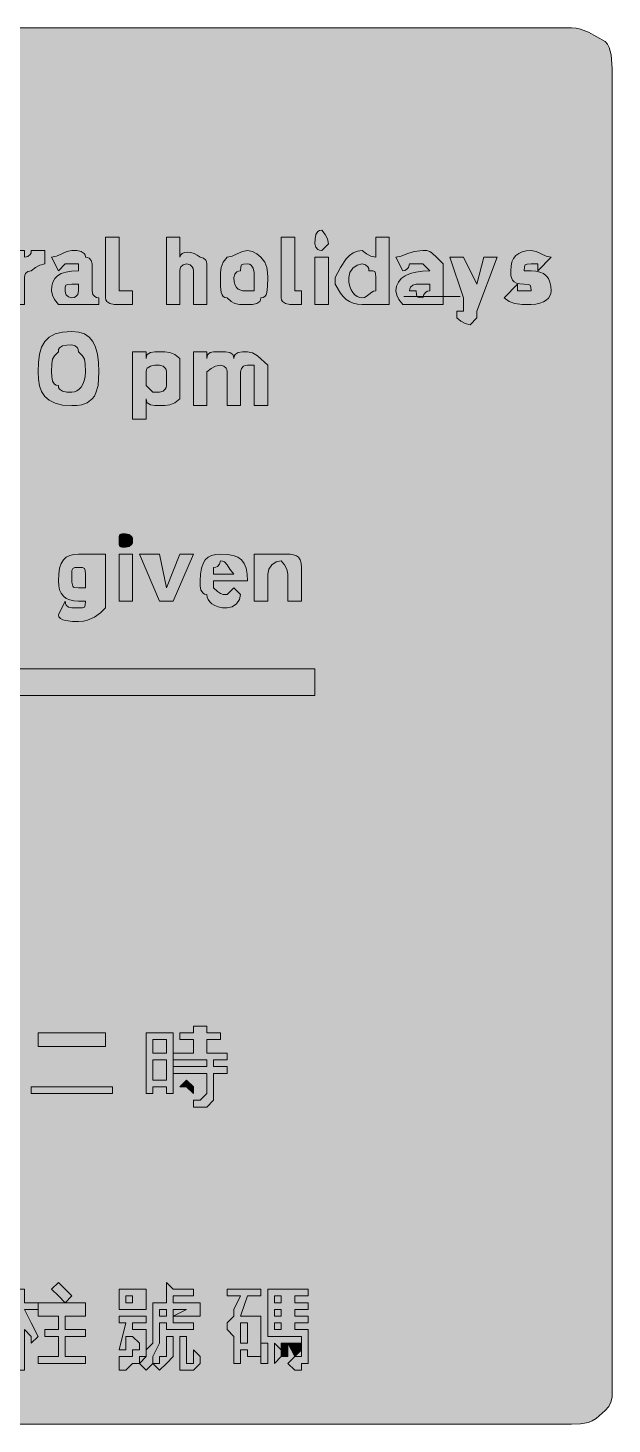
# Model space of a CAD drawing. Header units: metres. Extents: x 9 to 558, y 11 to 260.
# Drawn here: x 453.8 to 557.6, y 11.3 to 259.7 of the extents above; entities that cross this region are included whole.
import ezdxf

# ---------------------------------------------------------------- set-up
doc = ezdxf.new("R2010")
doc.units = ezdxf.units.M
for name, color, linetype, true_color in [('FILL_BLACK_000000', 7, 'Continuous', 0x000000), ('FILL_YELLOW_FFFF00', 7, 'Continuous', 0xffff00), ('STROKE_BLACK_000000', 7, 'Continuous', 0x000000)]:
    doc.layers.add(name, color=color, linetype=linetype, true_color=true_color)

msp = doc.modelspace()

# ---------------------------------------------------------------- hatches: boundary and pattern name
at = {"layer": 'FILL_BLACK_000000', "true_color": 0x000000}
h = msp.add_hatch(color=7, dxfattribs=at)
h.dxf.hatch_style = 1
h.paths.add_polyline_path([(506.01, 220.08), (505.61, 220.13), (505.32, 220.27), (504.96, 220.68), (504.81, 221.28), (504.83, 222.16), (504.96, 222.93), (505.32, 223.47), (505.61, 223.63), (506.01, 223.68), (506.61, 222.93), (507.02, 222.16), (507.21, 221.28), (506.01, 220.08)])
h = msp.add_hatch(color=7, dxfattribs=at)
h.dxf.hatch_style = 1
h.paths.add_polyline_path([(470.01, 212.88), (472.41, 212.88), (472.41, 210.48), (471.21, 210.48), (470.01, 210.48), (469.13, 210.5), (468.36, 210.63), (467.82, 210.99), (467.66, 211.28), (467.61, 211.68), (467.61, 212.88), (467.61, 222.48), (470.01, 222.48), (470.01, 212.88)])
h = msp.add_hatch(color=7, dxfattribs=at)
h.dxf.hatch_style = 1
h.paths.add_polyline_path([(480.92, 219.27), (481.2, 219.55), (481.63, 219.72), (482.16, 219.78), (482.74, 219.72), (483.34, 219.55), (483.91, 219.27), (484.41, 218.88), (485.01, 218.73), (485.42, 218.37), (485.56, 218.08), (485.61, 217.68), (485.61, 216.48), (485.61, 210.48), (483.21, 210.48), (483.21, 215.28), (483.21, 216.48), (483.16, 216.88), (483.02, 217.17), (482.61, 217.53), (482.01, 217.68), (481.41, 217.53), (481, 217.17), (480.86, 216.88), (480.81, 216.48), (480.81, 215.28), (480.81, 210.48), (478.41, 210.48), (478.41, 222.48), (480.81, 222.48), (480.81, 218.88), (480.92, 219.27)])
h = msp.add_hatch(color=7, dxfattribs=at)
h.dxf.hatch_style = 1
h.paths.add_polyline_path([(501.21, 212.88), (502.41, 212.88), (502.41, 210.48), (501.21, 210.48), (500.33, 210.5), (499.56, 210.63), (499.02, 210.99), (498.86, 211.28), (498.81, 211.68), (498.81, 212.88), (498.81, 222.48), (501.21, 222.48), (501.21, 212.88)])
h = msp.add_hatch(color=7, dxfattribs=at)
h.dxf.hatch_style = 1
h.paths.add_polyline_path([(518.01, 222.48), (518.01, 210.48), (515.61, 210.48), (513.21, 210.48), (512.36, 210.54), (511.62, 210.7), (510.95, 210.99), (510.36, 211.38), (509.82, 211.89), (509.33, 212.5), (508.41, 214.08), (508.41, 215.28), (509.33, 217.04), (510.36, 218.58), (510.95, 219.19), (511.62, 219.67), (512.36, 219.97), (513.21, 220.08), (513.96, 219.48), (514.73, 219.07), (515.61, 218.88), (515.61, 222.48), (518.01, 222.48)])
h.paths.add_polyline_path([(515.59, 215.97), (515.46, 216.33), (515.1, 216.46), (514.41, 216.48), (514.36, 216.88), (514.22, 217.17), (513.81, 217.53), (513.21, 217.68), (512.33, 217.47), (511.56, 216.93), (511.02, 216.16), (510.81, 215.28), (510.86, 214.44), (511.02, 213.7), (511.25, 213.09), (511.56, 212.58), (511.92, 212.19), (512.33, 211.9), (512.76, 211.74), (513.21, 211.68), (513.61, 211.73), (513.92, 211.87), (514.41, 212.28), (514.9, 212.69), (515.21, 212.83), (515.61, 212.88), (515.61, 215.28), (515.59, 215.97)], flags=16)
h = msp.add_hatch(color=7, dxfattribs=at)
h.dxf.hatch_style = 1
h.paths.add_polyline_path([(450.81, 220.08), (453.21, 220.08), (453.21, 218.88), (453.81, 219.03), (454.22, 219.39), (454.36, 219.68), (454.41, 220.08), (456.81, 220.08), (456.81, 217.68), (455.93, 217.49), (455.16, 217.08), (454.41, 216.48), (453.81, 216.33), (453.4, 215.97), (453.26, 215.68), (453.21, 215.28), (453.21, 210.48), (450.81, 210.48), (450.81, 220.08)])
h = msp.add_hatch(color=7, dxfattribs=at)
h.dxf.hatch_style = 1
h.paths.add_polyline_path([(461.61, 217.68), (460.41, 217.68), (459.21, 216.48), (458.01, 218.88), (458.91, 219.07), (459.81, 219.48), (460.71, 219.89), (461.61, 220.08), (462.49, 220.06), (463.26, 219.93), (463.8, 219.57), (463.96, 219.28), (464.01, 218.88), (464.41, 218.83), (464.7, 218.69), (465.06, 218.28), (465.21, 217.68), (465.21, 212.88), (465.36, 212.28), (465.72, 211.87), (466.01, 211.73), (466.41, 211.68), (466.41, 210.48), (464.01, 210.48), (461.61, 210.48), (459.21, 210.48), (458.52, 211.36), (458.16, 212.13), (458.01, 212.88), (458.07, 213.72), (458.25, 214.45), (458.58, 215.07), (459.06, 215.58), (459.71, 215.97), (460.54, 216.25), (461.57, 216.42), (462.81, 216.48), (462.81, 217.68), (461.61, 217.68)])
h.paths.add_polyline_path([(460.6, 212.19), (461.01, 211.83), (461.61, 211.68), (462.01, 211.73), (462.3, 211.87), (462.66, 212.28), (462.81, 212.88), (462.81, 214.08), (461.61, 214.08), (460.92, 214.06), (460.56, 213.93), (460.43, 213.57), (460.41, 212.88), (460.46, 212.48), (460.6, 212.19)], flags=16)
h = msp.add_hatch(color=7, dxfattribs=at)
h.dxf.hatch_style = 1
h.paths.add_polyline_path([(496.26, 212.58), (496.12, 212.19), (495.9, 211.9), (495.61, 211.74), (495.21, 211.68), (495.16, 211.28), (495, 210.99), (494.46, 210.63), (493.69, 210.5), (492.81, 210.48), (491.4, 210.5), (490.56, 210.63), (489.94, 210.99), (489.21, 211.68), (488.81, 211.74), (488.52, 211.9), (488.3, 212.19), (488.16, 212.58), (488.03, 213.7), (488.01, 215.28), (488.03, 216.18), (488.16, 217.08), (488.52, 217.98), (489.21, 218.88), (490.11, 219.07), (491.01, 219.48), (491.91, 219.89), (492.81, 220.08), (493.69, 219.89), (494.46, 219.48), (495.21, 218.88), (495.9, 217.98), (496.26, 217.08), (496.39, 216.18), (496.41, 215.28), (496.39, 213.7), (496.26, 212.58)])
h.paths.add_polyline_path([(493.86, 216.93), (493.5, 217.47), (493.21, 217.63), (492.81, 217.68), (492.12, 217.66), (491.76, 217.53), (491.63, 217.17), (491.61, 216.48), (491.21, 216.43), (490.92, 216.29), (490.56, 215.88), (490.41, 215.28), (490.46, 214.49), (490.62, 213.89), (490.85, 213.47), (491.16, 213.18), (491.93, 212.92), (492.81, 212.88), (494.01, 212.88), (494.01, 215.28), (493.99, 216.16), (493.86, 216.93)], flags=16)
h = msp.add_hatch(color=7, dxfattribs=at)
h.dxf.hatch_style = 1
h.paths.add_polyline_path([(504.81, 210.48), (504.81, 218.88), (507.21, 218.88), (507.21, 210.48), (504.81, 210.48)])
h = msp.add_hatch(color=7, dxfattribs=at)
h.dxf.hatch_style = 1
h.paths.add_polyline_path([(521.61, 217.68), (521.46, 217.08), (521.1, 216.67), (520.81, 216.53), (520.41, 216.48), (519.21, 218.88), (520.13, 219.07), (521.16, 219.48), (522.42, 219.89), (524.01, 220.08), (524.72, 220.06), (525.21, 219.93), (525.7, 219.57), (526.41, 218.88), (527.61, 217.68), (527.61, 212.88), (527.61, 211.68), (527.61, 210.48), (525.21, 210.48), (522.81, 210.48), (520.41, 210.48), (519.72, 211.36), (519.36, 212.13), (519.21, 212.88), (519.32, 213.72), (519.64, 214.45), (520.16, 215.07), (520.86, 215.58), (521.73, 215.97), (522.75, 216.25), (523.92, 216.42), (525.21, 216.48), (524.01, 217.68), (521.61, 217.68)])
h.paths.add_polyline_path([(522.83, 212.19), (522.96, 211.83), (523.32, 211.7), (524.01, 211.68), (524.16, 212.28), (524.52, 212.69), (524.81, 212.83), (525.21, 212.88), (525.21, 214.08), (522.81, 214.08), (522.21, 213.93), (521.8, 213.57), (521.66, 213.28), (521.61, 212.88), (522.81, 212.88), (522.83, 212.19)], flags=16)
h = msp.add_hatch(color=7, dxfattribs=at)
h.dxf.hatch_style = 1
h.paths.add_polyline_path([(533.61, 209.28), (533.61, 208.08), (532.41, 206.88), (531.53, 207.07), (530.76, 207.48), (530.01, 208.08), (530.01, 209.28), (531.21, 209.28), (531.21, 210.48), (531.21, 211.68), (528.81, 218.88), (531.21, 218.88), (533.61, 214.08), (534.81, 218.88), (537.21, 218.88), (533.61, 209.28)])
h = msp.add_hatch(color=7, dxfattribs=at)
h.dxf.hatch_style = 1
h.paths.add_polyline_path([(543.06, 213.93), (542.7, 214.06), (542.01, 214.08), (541.22, 214.13), (540.62, 214.29), (540.2, 214.52), (539.91, 214.83), (539.65, 215.6), (539.61, 216.48), (539.67, 217.32), (539.83, 218.05), (540.12, 218.67), (540.51, 219.18), (541.02, 219.57), (541.63, 219.85), (542.37, 220.02), (543.21, 220.08), (544.11, 219.89), (545.01, 219.48), (545.91, 219.07), (546.81, 218.88), (544.41, 216.48), (544.41, 217.68), (543.21, 217.68), (542.52, 217.66), (542.16, 217.53), (542.03, 217.17), (542.01, 216.48), (543.21, 216.48), (544.05, 216.42), (544.78, 216.25), (545.4, 215.97), (545.91, 215.58), (546.3, 215.07), (546.58, 214.45), (546.75, 213.72), (546.81, 212.88), (546.75, 212.43), (546.58, 212), (546.3, 211.59), (545.91, 211.23), (545.4, 210.92), (544.78, 210.69), (544.05, 210.53), (543.21, 210.48), (541.62, 210.5), (540.36, 210.63), (539.33, 210.99), (538.41, 211.68), (540.81, 214.08), (540.81, 212.88), (543.21, 212.88), (543.19, 213.57), (543.06, 213.93)])
h = msp.add_hatch(color=7, dxfattribs=at)
h.dxf.hatch_style = 1
h.paths.add_polyline_path([(465.9, 194.77), (465.61, 194.18), (465.21, 193.68), (464.31, 192.99), (463.41, 192.63), (462.51, 192.5), (461.61, 192.48), (459.97, 192.59), (458.65, 192.91), (457.6, 193.43), (456.81, 194.13), (456.24, 195), (455.87, 196.02), (455.67, 197.19), (455.61, 198.48), (455.67, 200.17), (455.87, 201.63), (456.24, 202.87), (456.81, 203.88), (457.6, 204.67), (458.65, 205.23), (459.97, 205.57), (461.61, 205.68), (462.85, 205.57), (463.88, 205.23), (464.71, 204.67), (465.36, 203.88), (465.84, 202.87), (466.17, 201.63), (466.35, 200.17), (466.41, 198.48), (466.26, 196.08), (465.9, 194.77)])
h.paths.add_polyline_path([(463.86, 200.73), (463.5, 201.35), (462.81, 202.08), (462.76, 202.48), (462.62, 202.77), (462.21, 203.13), (461.61, 203.28), (460.73, 203.26), (459.96, 203.13), (459.42, 202.77), (459.26, 202.48), (459.21, 202.08), (458.52, 201.35), (458.16, 200.73), (458.03, 199.89), (458.01, 198.48), (458.03, 197.6), (458.16, 196.83), (458.52, 196.29), (458.81, 196.13), (459.21, 196.08), (459.26, 195.68), (459.42, 195.39), (459.96, 195.03), (460.73, 194.9), (461.61, 194.88), (462.06, 194.94), (462.49, 195.1), (462.9, 195.39), (463.26, 195.78), (463.57, 196.29), (463.8, 196.9), (463.96, 197.64), (464.01, 198.48), (463.99, 199.89), (463.86, 200.73)], flags=16)
h = msp.add_hatch(color=7, dxfattribs=at)
h.dxf.hatch_style = 1
h.paths.add_polyline_path([(479.91, 192.99), (479.01, 192.63), (478.11, 192.5), (477.21, 192.48), (476.33, 192.5), (475.56, 192.63), (475.02, 192.99), (474.86, 193.28), (474.81, 193.68), (474.81, 190.08), (472.41, 190.08), (472.41, 202.08), (474.81, 202.08), (474.81, 200.88), (474.86, 201.28), (475.02, 201.57), (475.56, 201.93), (476.33, 202.06), (477.21, 202.08), (478.11, 202.06), (479.01, 201.93), (479.91, 201.57), (480.81, 200.88), (480.81, 197.28), (480.81, 193.68), (479.91, 192.99)])
h.paths.add_polyline_path([(478.22, 195.39), (478.36, 195.68), (478.41, 196.08), (478.41, 198.48), (478.36, 198.88), (478.22, 199.17), (477.81, 199.53), (477.21, 199.68), (476.33, 199.66), (475.56, 199.53), (475.02, 199.17), (474.86, 198.88), (474.81, 198.48), (474.81, 196.08), (476.01, 194.88), (477.21, 194.88), (477.81, 195.03), (478.22, 195.39)], flags=16)
h = msp.add_hatch(color=7, dxfattribs=at)
h.dxf.hatch_style = 1
h.paths.add_polyline_path([(492.41, 199.63), (492.12, 199.49), (491.76, 199.08), (491.61, 198.48), (491.61, 192.48), (489.21, 192.48), (489.21, 198.48), (489.16, 198.88), (489.02, 199.17), (488.61, 199.53), (488.01, 199.68), (487.13, 199.49), (486.36, 199.08), (485.61, 198.48), (485.61, 192.48), (483.21, 192.48), (483.21, 202.08), (485.61, 202.08), (485.61, 200.88), (485.66, 201.28), (485.8, 201.57), (486.21, 201.93), (486.81, 202.08), (488.01, 202.08), (488.89, 202.06), (489.66, 201.93), (490.2, 201.57), (490.36, 201.28), (490.41, 200.88), (490.46, 201.28), (490.62, 201.57), (491.16, 201.93), (491.93, 202.06), (492.81, 202.08), (493.71, 201.87), (494.61, 201.33), (496.41, 199.68), (496.41, 192.48), (494.01, 192.48), (494.01, 198.48), (494.01, 199.68), (492.81, 199.68), (492.41, 199.63)])
h = msp.add_hatch(color=7, dxfattribs=at)
h.dxf.hatch_style = 1
h.paths.add_polyline_path([(472.36, 168.08), (472.22, 167.79), (471.81, 167.43), (471.21, 167.28), (470.52, 167.3), (470.16, 167.43), (470.03, 167.79), (470.01, 168.48), (470.03, 169.17), (470.16, 169.53), (470.52, 169.66), (471.21, 169.68), (471.81, 169.53), (472.22, 169.17), (472.36, 168.88), (472.41, 168.48), (472.36, 168.08)])
h = msp.add_hatch(color=7, dxfattribs=at)
h.dxf.hatch_style = 1
h.paths.add_polyline_path([(465.66, 154.83), (464.4, 154.29), (463.66, 154.13), (462.81, 154.08), (461.74, 154.1), (460.56, 154.23), (460.03, 154.37), (459.6, 154.59), (459.32, 154.88), (459.21, 155.28), (460.41, 157.68), (460.46, 157.28), (460.6, 156.99), (461.01, 156.63), (461.61, 156.48), (462.81, 156.48), (463.5, 156.5), (463.86, 156.63), (463.99, 156.99), (464.01, 157.68), (462.81, 157.68), (461.97, 157.74), (461.23, 157.9), (460.62, 158.19), (460.11, 158.58), (459.72, 159.09), (459.44, 159.7), (459.27, 160.44), (459.21, 161.28), (459.27, 162.52), (459.44, 163.55), (459.72, 164.38), (460.11, 165.03), (460.62, 165.51), (461.23, 165.84), (461.97, 166.02), (462.81, 166.08), (465.21, 166.08), (467.61, 166.08), (467.61, 156.48), (466.69, 155.6), (465.66, 154.83)])
h.paths.add_polyline_path([(463.86, 163.53), (463.5, 163.66), (462.81, 163.68), (462.12, 163.66), (461.76, 163.53), (461.63, 163.17), (461.61, 162.48), (461.63, 161.09), (461.76, 160.38), (461.9, 160.21), (462.12, 160.12), (462.81, 160.08), (464.01, 160.08), (464.01, 161.28), (464.01, 162.48), (463.99, 163.17), (463.86, 163.53)], flags=16)
h = msp.add_hatch(color=7, dxfattribs=at)
h.dxf.hatch_style = 1
h.paths.add_polyline_path([(470.01, 157.68), (470.01, 166.08), (472.41, 166.08), (472.41, 157.68), (470.01, 157.68)])
h = msp.add_hatch(color=7, dxfattribs=at)
h.dxf.hatch_style = 1
h.paths.add_polyline_path([(473.61, 166.08), (477.21, 166.08), (478.41, 160.08), (480.81, 166.08), (483.21, 166.08), (479.61, 157.68), (478.41, 157.68), (477.21, 157.68), (473.61, 166.08)])
h = msp.add_hatch(color=7, dxfattribs=at)
h.dxf.hatch_style = 1
h.paths.add_polyline_path([(486.81, 160.08), (487.52, 159.39), (488.01, 159.03), (488.5, 158.9), (489.21, 158.88), (490.41, 160.08), (491.61, 158.88), (491.4, 158), (490.86, 157.23), (490.09, 156.69), (489.21, 156.48), (488.37, 156.53), (487.63, 156.69), (487.02, 156.92), (486.51, 157.23), (486.12, 157.59), (485.83, 158), (485.67, 158.43), (485.61, 158.88), (485.21, 158.93), (484.92, 159.09), (484.56, 159.63), (484.43, 160.4), (484.41, 161.28), (484.47, 162.52), (484.63, 163.55), (484.92, 164.38), (485.31, 165.03), (485.82, 165.51), (486.43, 165.84), (487.17, 166.02), (488.01, 166.08), (489.25, 166.02), (490.28, 165.84), (491.11, 165.51), (491.76, 165.03), (492.24, 164.38), (492.57, 163.55), (492.75, 162.52), (492.81, 161.28), (486.81, 161.28), (486.81, 160.08)])
h.paths.add_polyline_path([(489.7, 163.36), (489.21, 164.13), (488.72, 164.67), (488.41, 164.83), (488.01, 164.88), (487.86, 164.28), (487.5, 163.87), (487.21, 163.73), (486.81, 163.68), (486.81, 162.48), (490.41, 162.48), (489.7, 163.36)], flags=16)
h = msp.add_hatch(color=7, dxfattribs=at)
h.dxf.hatch_style = 1
h.paths.add_polyline_path([(500.01, 157.68), (500.01, 162.48), (499.82, 163.36), (499.41, 164.13), (498.81, 164.88), (497.93, 164.67), (497.16, 164.13), (496.62, 163.36), (496.41, 162.48), (496.41, 157.68), (494.01, 157.68), (494.01, 166.08), (496.41, 166.08), (497.61, 166.08), (498.81, 166.08), (500.38, 166.04), (501, 165.95), (501.51, 165.78), (501.9, 165.49), (502.18, 165.07), (502.35, 164.47), (502.41, 163.68), (502.41, 157.68), (500.01, 157.68)])
h = msp.add_hatch(color=7, dxfattribs=at)
h.dxf.hatch_style = 1
h.paths.add_polyline_path([(76.41, 136.08), (69.21, 136.08), (62.01, 143.28), (69.21, 150.48), (76.41, 150.48), (71.61, 145.68), (504.81, 145.68), (504.81, 140.88), (71.61, 140.88), (76.41, 136.08)])
h = msp.add_hatch(color=7, dxfattribs=at)
h.dxf.hatch_style = 1
h.paths.add_polyline_path([(483.21, 79.68), (480.81, 79.68), (480.81, 80.88), (483.21, 80.88), (483.21, 82.08), (484.41, 82.08), (485.61, 82.08), (485.61, 80.88), (488.01, 80.88), (488.01, 79.68), (485.61, 79.68), (485.61, 77.28), (489.21, 77.28), (489.21, 76.08), (486.81, 76.08), (486.81, 74.88), (489.21, 74.88), (489.21, 73.68), (486.81, 73.68), (486.81, 70.08), (486.81, 68.88), (485.61, 67.68), (484.41, 67.68), (483.21, 67.68), (483.21, 68.88), (484.41, 68.88), (485.61, 70.08), (485.61, 73.68), (479.61, 73.68), (479.61, 74.88), (485.61, 74.88), (485.61, 76.08), (479.61, 76.08), (479.61, 77.28), (483.21, 77.28), (483.21, 79.68)])
h = msp.add_hatch(color=7, dxfattribs=at)
h.dxf.hatch_style = 1
h.paths.add_polyline_path([(467.61, 80.88), (467.61, 78.48), (455.61, 78.48), (455.61, 80.88), (467.61, 80.88)])
h = msp.add_hatch(color=7, dxfattribs=at)
h.dxf.hatch_style = 1
h.paths.add_polyline_path([(478.41, 70.08), (478.41, 71.28), (476.01, 71.28), (476.01, 70.08), (474.81, 70.08), (474.81, 80.88), (479.61, 80.88), (479.61, 70.08), (478.41, 70.08)])
h.paths.add_polyline_path([(476.01, 79.68), (476.01, 77.28), (478.41, 77.28), (478.41, 79.68), (476.01, 79.68)], flags=16)
h.paths.add_polyline_path([(478.41, 76.08), (476.01, 76.08), (476.01, 72.48), (478.41, 72.48), (478.41, 76.08)], flags=16)
h = msp.add_hatch(color=7, dxfattribs=at)
h.dxf.hatch_style = 1
h.paths.add_polyline_path([(483.21, 71.28), (483.21, 70.08), (482.01, 71.28), (480.81, 71.28), (482.01, 72.48), (483.21, 71.28)])
h = msp.add_hatch(color=7, dxfattribs=at)
h.dxf.hatch_style = 1
h.paths.add_polyline_path([(468.81, 71.28), (468.81, 70.08), (454.41, 70.08), (454.41, 71.28), (468.81, 71.28)])
h = msp.add_hatch(color=7, dxfattribs=at)
h.dxf.hatch_style = 1
h.paths.add_polyline_path([(449.61, 25.68), (449.61, 26.88), (450.81, 28.08), (452.01, 29.28), (452.01, 31.68), (449.61, 31.68), (449.61, 32.88), (452.01, 32.88), (452.01, 35.28), (453.21, 35.28), (453.21, 32.88), (455.61, 32.88), (455.61, 31.68), (453.21, 31.68), (454.41, 29.28), (455.61, 26.88), (454.41, 25.68), (454.41, 26.88), (453.21, 28.08), (453.21, 20.88), (452.01, 20.88), (452.01, 25.68), (450.81, 24.48), (449.61, 25.68)])
h = msp.add_hatch(color=7, dxfattribs=at)
h.dxf.hatch_style = 1
h.paths.add_polyline_path([(460.41, 35.28), (461.61, 34.08), (460.41, 32.88), (459.21, 34.08), (458.01, 35.28), (459.21, 36.48), (460.41, 35.28)])
h = msp.add_hatch(color=7, dxfattribs=at)
h.dxf.hatch_style = 1
h.paths.add_polyline_path([(474.81, 31.68), (470.01, 31.68), (470.01, 35.28), (474.81, 35.28), (474.81, 31.68)])
h.paths.add_polyline_path([(472.41, 34.08), (471.21, 34.08), (471.21, 32.88), (472.41, 32.88), (472.41, 34.08)], flags=16)
h = msp.add_hatch(color=7, dxfattribs=at)
h.dxf.hatch_style = 1
h.paths.add_polyline_path([(478.41, 29.28), (477.21, 29.28), (477.21, 26.88), (477.21, 25.68), (476.01, 23.28), (476.01, 22.08), (474.81, 20.88), (473.61, 22.08), (474.81, 23.28), (474.81, 24.48), (476.01, 25.68), (476.01, 28.08), (476.01, 32.88), (478.41, 32.88), (478.41, 36.48), (479.61, 35.28), (483.21, 35.28), (483.21, 34.08), (479.61, 34.08), (479.61, 32.88), (484.41, 32.88), (484.41, 30.48), (482.01, 30.48), (479.61, 30.48), (479.61, 29.28), (480.81, 29.28), (482.01, 29.28), (483.21, 29.28), (483.21, 28.08), (482.01, 28.08), (479.61, 28.08), (478.41, 28.08), (478.41, 29.28)])
h.paths.add_polyline_path([(482.01, 31.68), (479.61, 31.68), (479.61, 30.48), (482.01, 31.68)], flags=16)
h.paths.add_polyline_path([(478.41, 31.68), (477.21, 31.68), (477.21, 30.48), (478.41, 30.48), (478.41, 31.68)], flags=16)
h = msp.add_hatch(color=7, dxfattribs=at)
h.dxf.hatch_style = 1
h.paths.add_polyline_path([(490.41, 30.48), (490.41, 31.68), (491.61, 34.08), (489.21, 34.08), (489.21, 35.28), (495.21, 35.28), (495.21, 34.08), (492.81, 34.08), (491.61, 30.48), (495.21, 30.48), (495.21, 23.28), (492.81, 23.28), (492.81, 24.48), (491.61, 24.48), (491.61, 22.08), (490.41, 22.08), (490.41, 26.88), (489.21, 28.08), (489.21, 29.28), (490.41, 30.48)])
h.paths.add_polyline_path([(492.81, 29.28), (491.61, 29.28), (491.61, 25.68), (492.81, 25.68), (492.81, 29.28)], flags=16)
h = msp.add_hatch(color=7, dxfattribs=at)
h.dxf.hatch_style = 1
h.paths.add_polyline_path([(501.21, 32.88), (503.61, 32.88), (503.61, 31.68), (501.21, 31.68), (501.21, 30.48), (503.61, 30.48), (503.61, 29.28), (501.21, 29.28), (501.21, 28.08), (503.61, 28.08), (503.61, 26.88), (503.61, 25.68), (503.61, 24.48), (503.61, 23.28), (503.61, 22.08), (502.41, 22.08), (502.41, 20.88), (501.21, 20.88), (500.01, 22.08), (501.21, 23.28), (502.41, 23.28), (502.41, 24.48), (502.41, 25.68), (502.41, 26.88), (497.61, 26.88), (496.41, 26.88), (496.41, 35.28), (503.61, 35.28), (503.61, 34.08), (501.21, 34.08), (501.21, 32.88)])
h.paths.add_polyline_path([(497.61, 28.08), (498.81, 28.08), (498.81, 29.28), (497.61, 29.28), (497.61, 28.08)], flags=16)
h.paths.add_polyline_path([(497.61, 34.08), (497.61, 32.88), (498.81, 32.88), (498.81, 34.08), (497.61, 34.08)], flags=16)
h.paths.add_polyline_path([(498.81, 31.68), (497.61, 31.68), (497.61, 30.48), (498.81, 30.48), (498.81, 31.68)], flags=16)
h = msp.add_hatch(color=7, dxfattribs=at)
h.dxf.hatch_style = 1
h.paths.add_polyline_path([(464.01, 32.88), (464.01, 30.48), (460.41, 30.48), (460.41, 28.08), (464.01, 28.08), (464.01, 26.88), (460.41, 26.88), (460.41, 23.28), (464.01, 23.28), (464.01, 22.08), (455.61, 22.08), (455.61, 23.28), (459.21, 23.28), (459.21, 26.88), (456.81, 26.88), (456.81, 28.08), (459.21, 28.08), (459.21, 30.48), (455.61, 30.48), (455.61, 32.88), (464.01, 32.88)])
h = msp.add_hatch(color=7, dxfattribs=at)
h.dxf.hatch_style = 1
h.paths.add_polyline_path([(474.81, 30.48), (474.81, 29.28), (472.41, 29.28), (472.41, 28.08), (474.81, 28.08), (474.81, 26.88), (474.81, 25.68), (474.81, 24.48), (474.81, 23.28), (473.61, 23.28), (473.61, 22.08), (472.41, 22.08), (471.21, 20.88), (470.01, 20.88), (470.01, 23.28), (471.21, 23.28), (472.41, 23.28), (472.41, 24.48), (473.61, 24.48), (473.61, 25.68), (472.41, 26.88), (471.21, 26.88), (471.21, 24.48), (470.01, 24.48), (471.21, 29.28), (470.01, 29.28), (470.01, 30.48), (474.81, 30.48)])
h = msp.add_hatch(color=7, dxfattribs=at)
h.dxf.hatch_style = 1
h.paths.add_polyline_path([(477.21, 22.08), (477.21, 23.28), (478.41, 23.28), (478.41, 24.48), (478.41, 26.88), (479.61, 26.88), (479.61, 24.48), (479.61, 23.28), (478.41, 22.08), (477.21, 20.88), (476.01, 22.08), (477.21, 22.08)])
h = msp.add_hatch(color=7, dxfattribs=at)
h.dxf.hatch_style = 1
h.paths.add_polyline_path([(482.01, 26.88), (482.01, 25.68), (482.01, 23.28), (482.01, 22.08), (483.21, 22.08), (483.21, 23.28), (483.21, 24.48), (484.41, 23.28), (484.41, 22.08), (483.21, 20.88), (482.01, 20.88), (480.81, 20.88), (480.81, 22.08), (480.81, 23.28), (480.81, 26.88), (482.01, 26.88)])
h = msp.add_hatch(color=7, dxfattribs=at)
h.dxf.hatch_style = 1
h.paths.add_polyline_path([(495.21, 25.68), (496.41, 25.68), (496.41, 24.48), (496.41, 22.08), (495.21, 22.08), (495.21, 25.68)])
h = msp.add_hatch(color=7, dxfattribs=at)
h.dxf.hatch_style = 1
h.paths.add_polyline_path([(497.61, 25.68), (498.81, 24.48), (498.81, 23.28), (497.61, 22.08), (497.61, 25.68)])
h = msp.add_hatch(color=7, dxfattribs=at)
h.dxf.hatch_style = 1
h.paths.add_polyline_path([(498.81, 25.68), (500.01, 25.68), (500.01, 24.48), (500.01, 23.28), (498.81, 23.28), (498.81, 25.68)])
h = msp.add_hatch(color=7, dxfattribs=at)
h.dxf.hatch_style = 1
h.paths.add_polyline_path([(500.01, 25.68), (501.21, 25.68), (502.41, 25.68), (502.41, 24.48), (501.21, 23.28), (500.01, 25.68)])
at = {"layer": 'FILL_YELLOW_FFFF00', "true_color": 0xffff00}
h = msp.add_hatch(color=7, dxfattribs=at)
h.dxf.hatch_style = 1
h.paths.add_polyline_path([(551.26, 259.63), (552.02, 259.47), (553.41, 258.93), (556.41, 257.28), (556.81, 256.78), (557.1, 256.19), (557.46, 254.88), (557.61, 252.48), (557.61, 18.48), (557.61, 16.08), (557.42, 15.2), (557.01, 14.43), (556.41, 13.68), (554.8, 12.29), (554.09, 11.87), (553.41, 11.58), (552.02, 11.32), (550.41, 11.28), (16.41, 11.28), (14.01, 11.28), (13.13, 11.99), (12.36, 12.48), (11.82, 12.97), (11.66, 13.28), (11.61, 13.68), (10.82, 14.13), (10.22, 14.6), (9.8, 15.09), (9.51, 15.63), (9.25, 16.89), (9.21, 18.48), (9.21, 252.48), (9.21, 254.88), (11.61, 257.28), (12.36, 257.88), (13.13, 258.29), (14.01, 258.48), (14.76, 259.08), (15.53, 259.49), (16.41, 259.68), (550.41, 259.68), (551.26, 259.63)])

# ---------------------------------------------------------------- linework, layer by layer
at = {"layer": 'FILL_BLACK_000000', "lineweight": 0, "true_color": 0x000000}
for points in [[(506.01, 220.08), (505.61, 220.13), (505.32, 220.27), (504.96, 220.68), (504.81, 221.28), (504.83, 222.16), (504.96, 222.93), (505.32, 223.47), (505.61, 223.63), (506.01, 223.68), (506.61, 222.93), (507.02, 222.16), (507.21, 221.28)], [(470.01, 212.88), (472.41, 212.88), (472.41, 210.48), (471.21, 210.48), (470.01, 210.48), (469.13, 210.5), (468.36, 210.63), (467.82, 210.99), (467.66, 211.28), (467.61, 211.68), (467.61, 212.88), (467.61, 222.48), (470.01, 222.48)], [(480.92, 219.27), (481.2, 219.55), (481.63, 219.72), (482.16, 219.78), (482.74, 219.72), (483.34, 219.55), (483.91, 219.27), (484.41, 218.88), (485.01, 218.73), (485.42, 218.37), (485.56, 218.08), (485.61, 217.68), (485.61, 216.48), (485.61, 210.48), (483.21, 210.48), (483.21, 215.28), (483.21, 216.48), (483.16, 216.88), (483.02, 217.17), (482.61, 217.53), (482.01, 217.68), (481.41, 217.53), (481, 217.17), (480.86, 216.88), (480.81, 216.48), (480.81, 215.28), (480.81, 210.48), (478.41, 210.48), (478.41, 222.48), (480.81, 222.48), (480.81, 218.88)], [(501.21, 212.88), (502.41, 212.88), (502.41, 210.48), (501.21, 210.48), (500.33, 210.5), (499.56, 210.63), (499.02, 210.99), (498.86, 211.28), (498.81, 211.68), (498.81, 212.88), (498.81, 222.48), (501.21, 222.48)], [(518.01, 222.48), (518.01, 210.48), (515.61, 210.48), (513.21, 210.48), (512.36, 210.54), (511.62, 210.7), (510.95, 210.99), (510.36, 211.38), (509.82, 211.89), (509.33, 212.5), (508.41, 214.08), (508.41, 215.28), (509.33, 217.04), (510.36, 218.58), (510.95, 219.19), (511.62, 219.67), (512.36, 219.97), (513.21, 220.08), (513.96, 219.48), (514.73, 219.07), (515.61, 218.88), (515.61, 222.48)], [(450.81, 220.08), (453.21, 220.08), (453.21, 218.88), (453.81, 219.03), (454.22, 219.39), (454.36, 219.68), (454.41, 220.08), (456.81, 220.08), (456.81, 217.68), (455.93, 217.49), (455.16, 217.08), (454.41, 216.48), (453.81, 216.33), (453.4, 215.97), (453.26, 215.68), (453.21, 215.28), (453.21, 210.48), (450.81, 210.48)], [(461.61, 217.68), (460.41, 217.68), (459.21, 216.48), (458.01, 218.88), (458.91, 219.07), (459.81, 219.48), (460.71, 219.89), (461.61, 220.08), (462.49, 220.06), (463.26, 219.93), (463.8, 219.57), (463.96, 219.28), (464.01, 218.88), (464.41, 218.83), (464.7, 218.69), (465.06, 218.28), (465.21, 217.68), (465.21, 212.88), (465.36, 212.28), (465.72, 211.87), (466.01, 211.73), (466.41, 211.68), (466.41, 210.48), (464.01, 210.48), (461.61, 210.48), (459.21, 210.48), (458.52, 211.36), (458.16, 212.13), (458.01, 212.88), (458.07, 213.72), (458.25, 214.45), (458.58, 215.07), (459.06, 215.58), (459.71, 215.97), (460.54, 216.25), (461.57, 216.42), (462.81, 216.48), (462.81, 217.68)], [(496.26, 212.58), (496.12, 212.19), (495.9, 211.9), (495.61, 211.74), (495.21, 211.68), (495.16, 211.28), (495, 210.99), (494.46, 210.63), (493.69, 210.5), (492.81, 210.48), (491.4, 210.5), (490.56, 210.63), (489.94, 210.99), (489.21, 211.68), (488.81, 211.74), (488.52, 211.9), (488.3, 212.19), (488.16, 212.58), (488.03, 213.7), (488.01, 215.28), (488.03, 216.18), (488.16, 217.08), (488.52, 217.98), (489.21, 218.88), (490.11, 219.07), (491.01, 219.48), (491.91, 219.89), (492.81, 220.08), (493.69, 219.89), (494.46, 219.48), (495.21, 218.88), (495.9, 217.98), (496.26, 217.08), (496.39, 216.18), (496.41, 215.28), (496.39, 213.7)], [(504.81, 210.48), (504.81, 218.88), (507.21, 218.88), (507.21, 210.48)], [(521.61, 217.68), (521.46, 217.08), (521.1, 216.67), (520.81, 216.53), (520.41, 216.48), (519.21, 218.88), (520.13, 219.07), (521.16, 219.48), (522.42, 219.89), (524.01, 220.08), (524.72, 220.06), (525.21, 219.93), (525.7, 219.57), (526.41, 218.88), (527.61, 217.68), (527.61, 212.88), (527.61, 211.68), (527.61, 210.48), (525.21, 210.48), (522.81, 210.48), (520.41, 210.48), (519.72, 211.36), (519.36, 212.13), (519.21, 212.88), (519.32, 213.72), (519.64, 214.45), (520.16, 215.07), (520.86, 215.58), (521.73, 215.97), (522.75, 216.25), (523.92, 216.42), (525.21, 216.48), (524.01, 217.68)], [(533.61, 209.28), (533.61, 208.08), (532.41, 206.88), (531.53, 207.07), (530.76, 207.48), (530.01, 208.08), (530.01, 209.28), (531.21, 209.28), (531.21, 210.48), (531.21, 211.68), (528.81, 218.88), (531.21, 218.88), (533.61, 214.08), (534.81, 218.88), (537.21, 218.88)], [(543.06, 213.93), (542.7, 214.06), (542.01, 214.08), (541.22, 214.13), (540.62, 214.29), (540.2, 214.52), (539.91, 214.83), (539.65, 215.6), (539.61, 216.48), (539.67, 217.32), (539.83, 218.05), (540.12, 218.67), (540.51, 219.18), (541.02, 219.57), (541.63, 219.85), (542.37, 220.02), (543.21, 220.08), (544.11, 219.89), (545.01, 219.48), (545.91, 219.07), (546.81, 218.88), (544.41, 216.48), (544.41, 217.68), (543.21, 217.68), (542.52, 217.66), (542.16, 217.53), (542.03, 217.17), (542.01, 216.48), (543.21, 216.48), (544.05, 216.42), (544.78, 216.25), (545.4, 215.97), (545.91, 215.58), (546.3, 215.07), (546.58, 214.45), (546.75, 213.72), (546.81, 212.88), (546.75, 212.43), (546.58, 212), (546.3, 211.59), (545.91, 211.23), (545.4, 210.92), (544.78, 210.69), (544.05, 210.53), (543.21, 210.48), (541.62, 210.5), (540.36, 210.63), (539.33, 210.99), (538.41, 211.68), (540.81, 214.08), (540.81, 212.88), (543.21, 212.88), (543.19, 213.57)], [(493.86, 216.93), (493.5, 217.47), (493.21, 217.63), (492.81, 217.68), (492.12, 217.66), (491.76, 217.53), (491.63, 217.17), (491.61, 216.48), (491.21, 216.43), (490.92, 216.29), (490.56, 215.88), (490.41, 215.28), (490.46, 214.49), (490.62, 213.89), (490.85, 213.47), (491.16, 213.18), (491.93, 212.92), (492.81, 212.88), (494.01, 212.88), (494.01, 215.28), (493.99, 216.16)], [(515.59, 215.97), (515.46, 216.33), (515.1, 216.46), (514.41, 216.48), (514.36, 216.88), (514.22, 217.17), (513.81, 217.53), (513.21, 217.68), (512.33, 217.47), (511.56, 216.93), (511.02, 216.16), (510.81, 215.28), (510.86, 214.44), (511.02, 213.7), (511.25, 213.09), (511.56, 212.58), (511.92, 212.19), (512.33, 211.9), (512.76, 211.74), (513.21, 211.68), (513.61, 211.73), (513.92, 211.87), (514.41, 212.28), (514.9, 212.69), (515.21, 212.83), (515.61, 212.88), (515.61, 215.28)], [(460.6, 212.19), (461.01, 211.83), (461.61, 211.68), (462.01, 211.73), (462.3, 211.87), (462.66, 212.28), (462.81, 212.88), (462.81, 214.08), (461.61, 214.08), (460.92, 214.06), (460.56, 213.93), (460.43, 213.57), (460.41, 212.88), (460.46, 212.48)], [(522.83, 212.19), (522.96, 211.83), (523.32, 211.7), (524.01, 211.68), (524.16, 212.28), (524.52, 212.69), (524.81, 212.83), (525.21, 212.88), (525.21, 214.08), (522.81, 214.08), (522.21, 213.93), (521.8, 213.57), (521.66, 213.28), (521.61, 212.88), (522.81, 212.88)], [(465.9, 194.77), (465.61, 194.18), (465.21, 193.68), (464.31, 192.99), (463.41, 192.63), (462.51, 192.5), (461.61, 192.48), (459.97, 192.59), (458.65, 192.91), (457.6, 193.43), (456.81, 194.13), (456.24, 195), (455.87, 196.02), (455.67, 197.19), (455.61, 198.48), (455.67, 200.17), (455.87, 201.63), (456.24, 202.87), (456.81, 203.88), (457.6, 204.67), (458.65, 205.23), (459.97, 205.57), (461.61, 205.68), (462.85, 205.57), (463.88, 205.23), (464.71, 204.67), (465.36, 203.88), (465.84, 202.87), (466.17, 201.63), (466.35, 200.17), (466.41, 198.48), (466.26, 196.08)], [(463.86, 200.73), (463.5, 201.35), (462.81, 202.08), (462.76, 202.48), (462.62, 202.77), (462.21, 203.13), (461.61, 203.28), (460.73, 203.26), (459.96, 203.13), (459.42, 202.77), (459.26, 202.48), (459.21, 202.08), (458.52, 201.35), (458.16, 200.73), (458.03, 199.89), (458.01, 198.48), (458.03, 197.6), (458.16, 196.83), (458.52, 196.29), (458.81, 196.13), (459.21, 196.08), (459.26, 195.68), (459.42, 195.39), (459.96, 195.03), (460.73, 194.9), (461.61, 194.88), (462.06, 194.94), (462.49, 195.1), (462.9, 195.39), (463.26, 195.78), (463.57, 196.29), (463.8, 196.9), (463.96, 197.64), (464.01, 198.48), (463.99, 199.89)], [(479.91, 192.99), (479.01, 192.63), (478.11, 192.5), (477.21, 192.48), (476.33, 192.5), (475.56, 192.63), (475.02, 192.99), (474.86, 193.28), (474.81, 193.68), (474.81, 190.08), (472.41, 190.08), (472.41, 202.08), (474.81, 202.08), (474.81, 200.88), (474.86, 201.28), (475.02, 201.57), (475.56, 201.93), (476.33, 202.06), (477.21, 202.08), (478.11, 202.06), (479.01, 201.93), (479.91, 201.57), (480.81, 200.88), (480.81, 197.28), (480.81, 193.68)], [(492.41, 199.63), (492.12, 199.49), (491.76, 199.08), (491.61, 198.48), (491.61, 192.48), (489.21, 192.48), (489.21, 198.48), (489.16, 198.88), (489.02, 199.17), (488.61, 199.53), (488.01, 199.68), (487.13, 199.49), (486.36, 199.08), (485.61, 198.48), (485.61, 192.48), (483.21, 192.48), (483.21, 202.08), (485.61, 202.08), (485.61, 200.88), (485.66, 201.28), (485.8, 201.57), (486.21, 201.93), (486.81, 202.08), (488.01, 202.08), (488.89, 202.06), (489.66, 201.93), (490.2, 201.57), (490.36, 201.28), (490.41, 200.88), (490.46, 201.28), (490.62, 201.57), (491.16, 201.93), (491.93, 202.06), (492.81, 202.08), (493.71, 201.87), (494.61, 201.33), (496.41, 199.68), (496.41, 192.48), (494.01, 192.48), (494.01, 198.48), (494.01, 199.68), (492.81, 199.68)], [(478.22, 195.39), (478.36, 195.68), (478.41, 196.08), (478.41, 198.48), (478.36, 198.88), (478.22, 199.17), (477.81, 199.53), (477.21, 199.68), (476.33, 199.66), (475.56, 199.53), (475.02, 199.17), (474.86, 198.88), (474.81, 198.48), (474.81, 196.08), (476.01, 194.88), (477.21, 194.88), (477.81, 195.03)], [(472.36, 168.08), (472.22, 167.79), (471.81, 167.43), (471.21, 167.28), (470.52, 167.3), (470.16, 167.43), (470.03, 167.79), (470.01, 168.48), (470.03, 169.17), (470.16, 169.53), (470.52, 169.66), (471.21, 169.68), (471.81, 169.53), (472.22, 169.17), (472.36, 168.88), (472.41, 168.48)], [(465.66, 154.83), (464.4, 154.29), (463.66, 154.13), (462.81, 154.08), (461.74, 154.1), (460.56, 154.23), (460.03, 154.37), (459.6, 154.59), (459.32, 154.88), (459.21, 155.28), (460.41, 157.68), (460.46, 157.28), (460.6, 156.99), (461.01, 156.63), (461.61, 156.48), (462.81, 156.48), (463.5, 156.5), (463.86, 156.63), (463.99, 156.99), (464.01, 157.68), (462.81, 157.68), (461.97, 157.74), (461.23, 157.9), (460.62, 158.19), (460.11, 158.58), (459.72, 159.09), (459.44, 159.7), (459.27, 160.44), (459.21, 161.28), (459.27, 162.52), (459.44, 163.55), (459.72, 164.38), (460.11, 165.03), (460.62, 165.51), (461.23, 165.84), (461.97, 166.02), (462.81, 166.08), (465.21, 166.08), (467.61, 166.08), (467.61, 156.48), (466.69, 155.6)], [(470.01, 157.68), (470.01, 166.08), (472.41, 166.08), (472.41, 157.68)], [(473.61, 166.08), (477.21, 166.08), (478.41, 160.08), (480.81, 166.08), (483.21, 166.08), (479.61, 157.68), (478.41, 157.68), (477.21, 157.68)], [(486.81, 160.08), (487.52, 159.39), (488.01, 159.03), (488.5, 158.9), (489.21, 158.88), (490.41, 160.08), (491.61, 158.88), (491.4, 158), (490.86, 157.23), (490.09, 156.69), (489.21, 156.48), (488.37, 156.53), (487.63, 156.69), (487.02, 156.92), (486.51, 157.23), (486.12, 157.59), (485.83, 158), (485.67, 158.43), (485.61, 158.88), (485.21, 158.93), (484.92, 159.09), (484.56, 159.63), (484.43, 160.4), (484.41, 161.28), (484.47, 162.52), (484.63, 163.55), (484.92, 164.38), (485.31, 165.03), (485.82, 165.51), (486.43, 165.84), (487.17, 166.02), (488.01, 166.08), (489.25, 166.02), (490.28, 165.84), (491.11, 165.51), (491.76, 165.03), (492.24, 164.38), (492.57, 163.55), (492.75, 162.52), (492.81, 161.28), (486.81, 161.28)], [(489.7, 163.36), (489.21, 164.13), (488.72, 164.67), (488.41, 164.83), (488.01, 164.88), (487.86, 164.28), (487.5, 163.87), (487.21, 163.73), (486.81, 163.68), (486.81, 162.48), (490.41, 162.48)], [(500.01, 157.68), (500.01, 162.48), (499.82, 163.36), (499.41, 164.13), (498.81, 164.88), (497.93, 164.67), (497.16, 164.13), (496.62, 163.36), (496.41, 162.48), (496.41, 157.68), (494.01, 157.68), (494.01, 166.08), (496.41, 166.08), (497.61, 166.08), (498.81, 166.08), (500.38, 166.04), (501, 165.95), (501.51, 165.78), (501.9, 165.49), (502.18, 165.07), (502.35, 164.47), (502.41, 163.68), (502.41, 157.68)], [(463.86, 163.53), (463.5, 163.66), (462.81, 163.68), (462.12, 163.66), (461.76, 163.53), (461.63, 163.17), (461.61, 162.48), (461.63, 161.09), (461.76, 160.38), (461.9, 160.21), (462.12, 160.12), (462.81, 160.08), (464.01, 160.08), (464.01, 161.28), (464.01, 162.48), (463.99, 163.17)], [(76.41, 136.08), (69.21, 136.08), (62.01, 143.28), (69.21, 150.48), (76.41, 150.48), (71.61, 145.68), (504.81, 145.68), (504.81, 140.88), (71.61, 140.88)], [(483.21, 79.68), (480.81, 79.68), (480.81, 80.88), (483.21, 80.88), (483.21, 82.08), (484.41, 82.08), (485.61, 82.08), (485.61, 80.88), (488.01, 80.88), (488.01, 79.68), (485.61, 79.68), (485.61, 77.28), (489.21, 77.28), (489.21, 76.08), (486.81, 76.08), (486.81, 74.88), (489.21, 74.88), (489.21, 73.68), (486.81, 73.68), (486.81, 70.08), (486.81, 68.88), (485.61, 67.68), (484.41, 67.68), (483.21, 67.68), (483.21, 68.88), (484.41, 68.88), (485.61, 70.08), (485.61, 73.68), (479.61, 73.68), (479.61, 74.88), (485.61, 74.88), (485.61, 76.08), (479.61, 76.08), (479.61, 77.28), (483.21, 77.28)], [(467.61, 80.88), (467.61, 78.48), (455.61, 78.48), (455.61, 80.88)], [(478.41, 70.08), (478.41, 71.28), (476.01, 71.28), (476.01, 70.08), (474.81, 70.08), (474.81, 80.88), (479.61, 80.88), (479.61, 70.08)], [(476.01, 79.68), (476.01, 77.28), (478.41, 77.28), (478.41, 79.68)], [(478.41, 76.08), (476.01, 76.08), (476.01, 72.48), (478.41, 72.48)], [(483.21, 71.28), (483.21, 70.08), (482.01, 71.28), (480.81, 71.28), (482.01, 72.48)], [(468.81, 71.28), (468.81, 70.08), (454.41, 70.08), (454.41, 71.28)], [(449.61, 25.68), (449.61, 26.88), (450.81, 28.08), (452.01, 29.28), (452.01, 31.68), (449.61, 31.68), (449.61, 32.88), (452.01, 32.88), (452.01, 35.28), (453.21, 35.28), (453.21, 32.88), (455.61, 32.88), (455.61, 31.68), (453.21, 31.68), (454.41, 29.28), (455.61, 26.88), (454.41, 25.68), (454.41, 26.88), (453.21, 28.08), (453.21, 20.88), (452.01, 20.88), (452.01, 25.68), (450.81, 24.48)], [(460.41, 35.28), (461.61, 34.08), (460.41, 32.88), (459.21, 34.08), (458.01, 35.28), (459.21, 36.48)], [(474.81, 31.68), (470.01, 31.68), (470.01, 35.28), (474.81, 35.28)], [(478.41, 29.28), (477.21, 29.28), (477.21, 26.88), (477.21, 25.68), (476.01, 23.28), (476.01, 22.08), (474.81, 20.88), (473.61, 22.08), (474.81, 23.28), (474.81, 24.48), (476.01, 25.68), (476.01, 28.08), (476.01, 32.88), (478.41, 32.88), (478.41, 36.48), (479.61, 35.28), (483.21, 35.28), (483.21, 34.08), (479.61, 34.08), (479.61, 32.88), (484.41, 32.88), (484.41, 30.48), (482.01, 30.48), (479.61, 30.48), (479.61, 29.28), (480.81, 29.28), (482.01, 29.28), (483.21, 29.28), (483.21, 28.08), (482.01, 28.08), (479.61, 28.08), (478.41, 28.08)], [(490.41, 30.48), (490.41, 31.68), (491.61, 34.08), (489.21, 34.08), (489.21, 35.28), (495.21, 35.28), (495.21, 34.08), (492.81, 34.08), (491.61, 30.48), (495.21, 30.48), (495.21, 23.28), (492.81, 23.28), (492.81, 24.48), (491.61, 24.48), (491.61, 22.08), (490.41, 22.08), (490.41, 26.88), (489.21, 28.08), (489.21, 29.28)], [(501.21, 32.88), (503.61, 32.88), (503.61, 31.68), (501.21, 31.68), (501.21, 30.48), (503.61, 30.48), (503.61, 29.28), (501.21, 29.28), (501.21, 28.08), (503.61, 28.08), (503.61, 26.88), (503.61, 25.68), (503.61, 24.48), (503.61, 23.28), (503.61, 22.08), (502.41, 22.08), (502.41, 20.88), (501.21, 20.88), (500.01, 22.08), (501.21, 23.28), (502.41, 23.28), (502.41, 24.48), (502.41, 25.68), (502.41, 26.88), (497.61, 26.88), (496.41, 26.88), (496.41, 35.28), (503.61, 35.28), (503.61, 34.08), (501.21, 34.08)], [(464.01, 32.88), (464.01, 30.48), (460.41, 30.48), (460.41, 28.08), (464.01, 28.08), (464.01, 26.88), (460.41, 26.88), (460.41, 23.28), (464.01, 23.28), (464.01, 22.08), (455.61, 22.08), (455.61, 23.28), (459.21, 23.28), (459.21, 26.88), (456.81, 26.88), (456.81, 28.08), (459.21, 28.08), (459.21, 30.48), (455.61, 30.48), (455.61, 32.88)], [(472.41, 34.08), (471.21, 34.08), (471.21, 32.88), (472.41, 32.88)], [(497.61, 34.08), (497.61, 32.88), (498.81, 32.88), (498.81, 34.08)], [(474.81, 30.48), (474.81, 29.28), (472.41, 29.28), (472.41, 28.08), (474.81, 28.08), (474.81, 26.88), (474.81, 25.68), (474.81, 24.48), (474.81, 23.28), (473.61, 23.28), (473.61, 22.08), (472.41, 22.08), (471.21, 20.88), (470.01, 20.88), (470.01, 23.28), (471.21, 23.28), (472.41, 23.28), (472.41, 24.48), (473.61, 24.48), (473.61, 25.68), (472.41, 26.88), (471.21, 26.88), (471.21, 24.48), (470.01, 24.48), (471.21, 29.28), (470.01, 29.28), (470.01, 30.48)], [(478.41, 31.68), (477.21, 31.68), (477.21, 30.48), (478.41, 30.48)], [(482.01, 31.68), (479.61, 31.68), (479.61, 30.48)], [(498.81, 31.68), (497.61, 31.68), (497.61, 30.48), (498.81, 30.48)], [(492.81, 29.28), (491.61, 29.28), (491.61, 25.68), (492.81, 25.68)], [(497.61, 28.08), (498.81, 28.08), (498.81, 29.28), (497.61, 29.28)], [(477.21, 22.08), (477.21, 23.28), (478.41, 23.28), (478.41, 24.48), (478.41, 26.88), (479.61, 26.88), (479.61, 24.48), (479.61, 23.28), (478.41, 22.08), (477.21, 20.88), (476.01, 22.08)], [(482.01, 26.88), (482.01, 25.68), (482.01, 23.28), (482.01, 22.08), (483.21, 22.08), (483.21, 23.28), (483.21, 24.48), (484.41, 23.28), (484.41, 22.08), (483.21, 20.88), (482.01, 20.88), (480.81, 20.88), (480.81, 22.08), (480.81, 23.28), (480.81, 26.88)], [(495.21, 25.68), (496.41, 25.68), (496.41, 24.48), (496.41, 22.08), (495.21, 22.08)], [(497.61, 25.68), (498.81, 24.48), (498.81, 23.28), (497.61, 22.08)], [(498.81, 25.68), (500.01, 25.68), (500.01, 24.48), (500.01, 23.28), (498.81, 23.28)], [(500.01, 25.68), (501.21, 25.68), (502.41, 25.68), (502.41, 24.48), (501.21, 23.28)]]:
    msp.add_lwpolyline(points, close=True, dxfattribs=at)
at = {"layer": 'FILL_YELLOW_FFFF00', "lineweight": 0, "true_color": 0xffff00}
msp.add_lwpolyline([(16.41, 259.68), (550.41, 259.68), (551.26, 259.63), (552.02, 259.47), (553.41, 258.93), (556.41, 257.28), (556.81, 256.78), (557.1, 256.19), (557.46, 254.88), (557.61, 252.48), (557.61, 18.48), (557.61, 16.08), (557.42, 15.2), (557.01, 14.43), (556.41, 13.68), (554.8, 12.29), (554.09, 11.87), (553.41, 11.58), (552.02, 11.32), (550.41, 11.28), (16.41, 11.28)], dxfattribs=at)
at = {"layer": 'STROKE_BLACK_000000', "lineweight": 0, "true_color": 0x000000}
for points in [[(460.61, 211.92), (460.61, 211.92)], [(520.61, 211.92), (530.61, 211.92)]]:
    msp.add_lwpolyline(points, dxfattribs=at)

doc.saveas('drawing.dxf')
